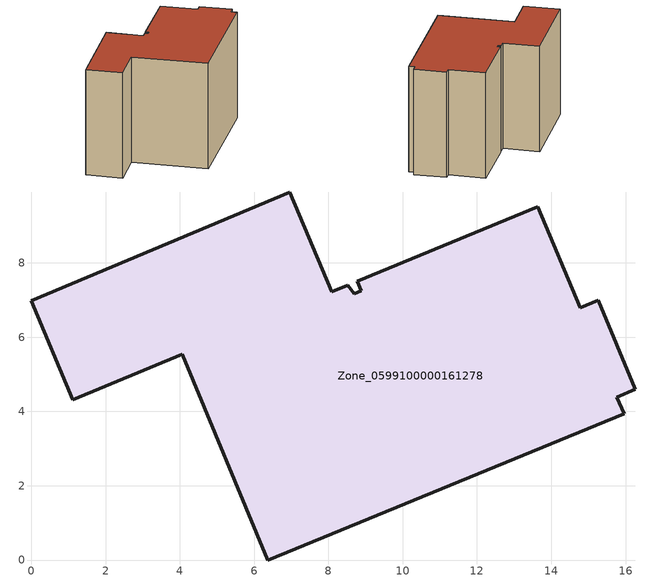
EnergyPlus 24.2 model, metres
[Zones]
Zone_0599100000161278
 floor ground (C_G): 8.7,7.17 8.88,7.25 8.77,7.5 13.64,9.51 14.78,6.8 15.26,7 16.26,4.6 15.77,4.38 15.97,3.94 6.36,0 4.06,5.54 1.11,4.31 0,6.98 6.96,9.91 8.09,7.22 8.53,7.4 z0.04
 wall outside (C_F): 14.78,6.8 13.64,9.51 8.77,7.5 8.88,7.25 8.7,7.17 8.53,7.4 8.09,7.22 6.96,9.91 0,6.98 1.11,4.31 4.06,5.54 6.36,0 15.97,3.94 15.77,4.38 16.26,4.6 15.26,7 14.78,6.8 z0.04:8.75
 roof outside (C_R): 8.88,7.25 8.7,7.17 8.53,7.4 8.09,7.22 6.96,9.91 0,6.98 1.11,4.31 4.06,5.54 6.36,0 15.97,3.94 15.77,4.38 16.26,4.6 15.26,7 14.78,6.8 13.64,9.51 8.77,7.5 z8.75
[BUILDING]
Pand.0599100000161278: North Axis=0; Terrain=City; Loads Convergence Tolerance Value=0.04; Temperature Convergence Tolerance Value=0.4; Solar Distribution=FullExterior; Maximum Number of Warmup Days=25; Minimum Number of Warmup Days=1
[Site:Location]
Rotterdam.The.Hague.AP_ZH_NLD Design_Conditions: Latitude=51.96; Longitude=4.45; Time Zone=1; Elevation=-4.5
[SITE:GROUNDTEMPERATURE:BUILDINGSURFACE]
18, 18, 18, 18, 18, 18, 18, 18, 18, 18, 18, 18
[MATERIAL] Thermal Absorptance=0.9; Solar Absorptance=0.7; Visible Absorptance=0.7
Name | Roughness | Thickness | Conductivity | Density | Specific Heat
G.TC.1946-1964 | MediumSmooth | 0.15 | 1 | 540 | 1210
F.TC.1946-1964 | Rough | 0.3 | 0.857143 | 1920 | 840
R.TC.1946-1964 | MediumRough | 0.2 | 0.235294 | 1500 | 1000
[CONSTRUCTION]
C_G: G.TC.1946-1964
C_F: F.TC.1946-1964
C_R: R.TC.1946-1964
[ZONE]
Zone_0599100000161278: Type=1; Multiplier=1; Ceiling Height=Autocalculate; Volume=Autocalculate; Floor Area=autocalculate; Part of Total Floor Area=Yes
[ZONEINFILTRATION:DESIGNFLOWRATE]
Infil_Zone_0599100000161278: Zone or ZoneList or Space or SpaceList=Zone_0599100000161278; Schedule=AlwaysOn; Design Flow Rate Calculation Method=Flow/Area; Flow Rate per Floor Area=0.003; Constant Term Coefficient=1; Temperature Term Coefficient=0; Velocity Term Coefficient=0; Velocity Squared Term Coefficient=0
[HVACTEMPLATE:ZONE:IDEALLOADSAIRSYSTEM]
Zone_0599100000161278: Maximum Heating Supply Air Temperature=50; Minimum Cooling Supply Air Temperature=13; Maximum Heating Supply Air Humidity Ratio=0.0156; Minimum Cooling Supply Air Humidity Ratio=0.0077; Heating Limit=NoLimit; Cooling Limit=NoLimit; Dehumidification Control Type=ConstantSensibleHeatRatio; Cooling Sensible Heat Ratio=0.7; Dehumidification Setpoint=60; Humidification Control Type=None; Humidification Setpoint=30; Outdoor Air Method=None; Outdoor Air Flow Rate per Person=0.00944; Outdoor Air Flow Rate per Zone Floor Area=0; Outdoor Air Flow Rate per Zone=0; Demand Controlled Ventilation Type=None; Outdoor Air Economizer Type=NoEconomizer; Heat Recovery Type=None; Sensible Heat Recovery Effectiveness=0.7; Latent Heat Recovery Effectiveness=0.65
[ZONECONTROL:THERMOSTAT]
ThermostatControl_Zone_0599100000161278: Zone or ZoneList=Zone_0599100000161278; Control Type Schedule=DualSetpointControlType; Control 1=Thermostat_Zone_0599100000161278; Temperature Difference Between Cutout And Setpoint=0
[THERMOSTATSETPOINT:DUALSETPOINT]
Thermostat_Zone_0599100000161278: Heating Setpoint Temperature Schedule=HeatingSetpoint_Zone_0599100000161278; Cooling Setpoint Temperature Schedule=CoolingSetpoint_Zone_0599100000161278
[SCHEDULE:COMPACT]
HeatingSetpoint_Zone_0599100000161278: Through: 12/31, For: AllDays, Until: 24:00, 21
CoolingSetpoint_Zone_0599100000161278: Through: 12/31, For: AllDays, Until: 24:00, 24
DualSetpointControlType: Through: 12/31, For: AllDays, Until: 24:00, 4
AlwaysOn: Through: 12/31, For: AllDays, Until: 24:00, 1
